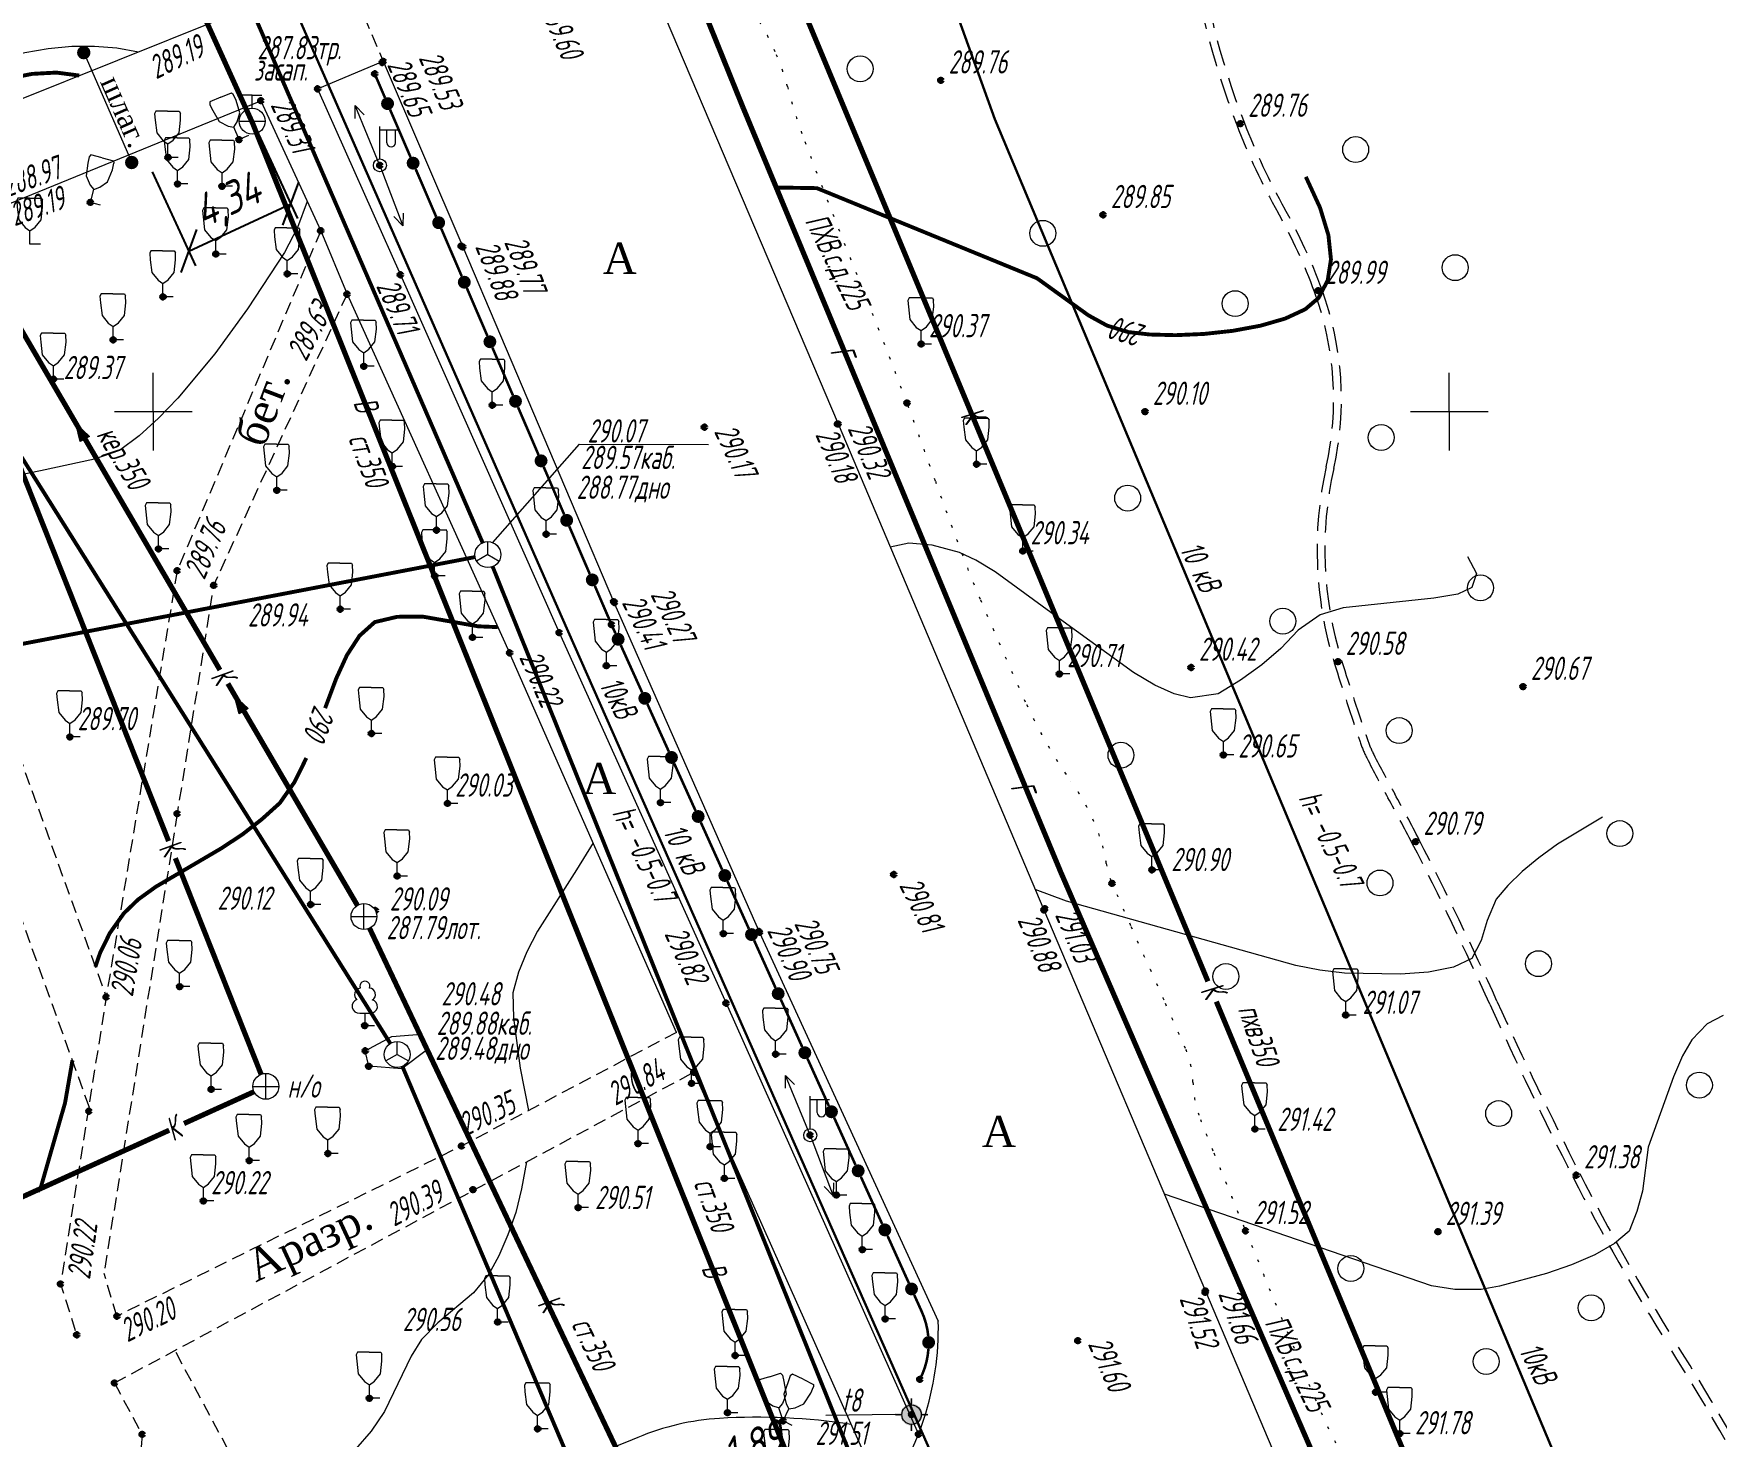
# Model space of a CAD drawing. Header units: metres. Extents: x 0 to 3282, y 0 to 1671.
# Drawn here: x 1933.9 to 1998.9, y 1355.9 to 1410 of the extents above; entities that cross this region are included whole.
import ezdxf

# ---------------------------------------------------------------- set-up
doc = ezdxf.new("R2010")
doc.units = ezdxf.units.M
doc.set_wipeout_variables(frame=1)
for name, pattern in [('71100000a', [1, 0, -1]), ('COMMUN', [6, 5, -1]), ('DASHED', [0.75, 0.5, -0.25]), ('DASHEDX2', [1.5, 1, -0.5])]:
    doc.linetypes.add(name, pattern=pattern)
for name, color, linetype, lineweight, transparency in [('31252100', 7, 'Continuous', 18, 0.65), ('51361800', 7, 'Continuous', 18, 0.65), ('51361960', 7, 'Continuous', 18, 0.65), ('51472300', 7, 'Continuous', 18, 0.65), ('71100000', 7, 'Continuous', 18, 0.65), ('71133100', 7, 'Continuous', 18, 0.65), ('71133200', 7, 'Continuous', 18, 0.65), ('82211000', 7, 'Continuous', 18, 0.65), ('Commun', 7, 'Continuous', 18, 0.65), ('CONTOURS-LABEL', 7, 'Continuous', 18, 0.65), ('ELE_SKLAD', 7, 'Continuous', 18, 0.65), ('GEO_POINTS', 7, 'Continuous', 18, 0.65), ('Grid', 7, 'Continuous', 18, 0.65), ('Otm', 7, 'Continuous', 18, 0.65), ('R_Поверхность7_CNT-MAJ', 7, 'Continuous', 18, 0.65), ('R_Поверхность7_CNT-MIN', 7, 'Continuous', 18, 0.65), ('R_Поверхность8_CNT-MAJ', 7, 'Continuous', 18, 0.65), ('R_Поверхность8_CNT-MIN', 7, 'Continuous', 18, 0.65), ('R_Поверхность9_CNT-MAJ', 7, 'Continuous', 18, 0.65), ('R_Поверхность9_CNT-MIN', 7, 'Continuous', 18, 0.65), ('Sit', 7, 'Continuous', 18, 0.65), ('Text', 7, 'Continuous', 18, 0.65), ('Text_com', 7, 'Continuous', 18, 0.65), ('Us_znak', 7, 'Continuous', 18, 0.65), ('Us_znak_fon', 7, 'Continuous', 18, 0.65)]:
    doc.layers.add(name, color=color, linetype=linetype, lineweight=lineweight, transparency=transparency)
doc.styles.add('eskd', font='ESKD1.shx', dxfattribs={"width": 1.2, "oblique": 15})
doc.styles.get("Standard").update_dxf_attribs({"font": 'GOST_0.TTF', "oblique": 15})
doc.styles.add('style1', font='times.ttf', dxfattribs={"height": 1})
doc.linetypes.add('KABELww_500', pattern='A,0.0001,-0.4,[131,ltypeshp.shx,S=0.4,R=90,X=0.4,Y=-0.4],0.2,[131,ltypeshp.shx,S=0.2,R=90,X=0.4,Y=-0.2],3.6,[131,ltypeshp.shx,S=0.2,R=-90,X=-0.4,Y=0.2],0.2,[131,ltypeshp.shx,S=0.4,R=-90,X=-0.4,Y=0.4],-0.8,4,-0.4', length=9.6001)
doc.linetypes.add('ПОДЗ_ЛИНИИ_СВЯЗИ', pattern='A,4.8,-0.2,[133,ltypeshp.shx,S=0.2,R=0,X=-0.2,Y=0],-0.2,4.8,-2', length=12)
doc.dimstyles.new('ISO-25', dxfattribs={"dimtxt": 2.5, "dimasz": 2.5, "dimexe": 1.25, "dimexo": 0.625, "dimtad": 1, "dimtxsty": 'Standard', "dimcen": 2.5, "dimadec": 0, "dimazin": 0, "dimtfac": 1, "dimtmove": 0, "dimatfit": 3, "dimfxl": 1, "dimarcsym": 0})
picture_1 = doc.add_image_def('image1.png', size_in_pixel=(630, 728))

# ---------------------------------------------------------------- blocks, each defined once
blk = doc.blocks.new('71133200')
for p, q in [((-0.924145, 3.560442), (-1.024145, 3.360442)), ((-1.024145, 3.360442), (-0.977382, 2.864397)), ((-0.977382, 2.864397), (-0.861899, 1.88241)), ((-0.024145, 3.560442), (-0.924145, 3.560442)), ((-0.024145, 3.560442), (0.875855, 3.560442)), ((0.861899, 1.88241), (0.975974, 2.864397)), ((0.875855, 3.560442), (0.958164, 3.395824)), ((0.975974, 2.864397), (0.958164, 3.395824)), ((-0.861899, 1.88241), (-0.374616, 1.28565)), ((0, 1.039723), (0.401375, 1.321765)), ((0.401375, 1.321765), (0.861899, 1.88241)), ((-0.374616, 1.28565), (0, 1.039723)), ((0, 0), (0, 1.039723)), ((0.8, 0), (0, 0))]:
    blk.add_line(p, q)
at = {"style": 'eskd', "oblique": 14.99997778}
blk.add_attdef('Z', (1.873004, -0.239356), '', height=2, dxfattribs=at)
blk = doc.blocks.new('71133100')
for p, q in [((-0.39, 0.96), (0.43, 0.96)), ((0, 0.96), (0, 0)), ((0, 0), (0.75, 0))]:
    blk.add_line(p, q)
for centre, radius, start, end in [((-0.26, 2.38), 0.52, 101.09, 227.21), ((0.01, 3.04), 0.39, 339.52, 198.62), ((0.33, 2.4), 0.5, 301.87, 85.62), ((-0.44, 1.5), 0.538, 107.1058, 275.2306), ((0.46, 1.48), 0.52, 267.04, 76.7)]:
    blk.add_arc(centre, radius, start, end)
at = {"style": 'eskd', "oblique": 15}
blk.add_attdef('Z', (1.7, -0.17), '', height=2, dxfattribs=at)
blk = doc.blocks.new('51472300')
for p, q in [((0, 0.5), (0, 3)), ((0, 2.75), (1.5, 2.75)), ((0.54, 1.74), (0.54, 2.75)), ((1.2, 1.74), (1.2, 2.75))]:
    blk.add_line(p, q)
at = {"color": 7}
for radius in [0.5, 0.05]:
    blk.add_circle((0, 0), radius, dxfattribs=at)
blk.add_arc((0.87, 1.75), 0.331, 182.1567, 357.8433)
at = {"oblique": 15}
blk.add_attdef('Z', (1.02, -1.37), '', height=2, dxfattribs=at)
blk = doc.blocks.new('*U52')
at = {"layer": '82211000', "linetype": 'Continuous', "ltscale": 0.5}
blk.add_hatch(color=256, dxfattribs=at).paths.add_polyline_path([(5192379.91, 4968964.339, 1), (5192379.917, 4968963.839, 1)], flags=0)
at = {"layer": '82211000', "linetype": 'Continuous', "ltscale": 0.5, "flags": 128}
blk.add_lwpolyline([(5192379.639, 4968965.299, 0.1, 0.1, -0.08385), (5192379.899, 4968964.338, 0, 0, 0)], format="xyseb", dxfattribs=at)
at = {"layer": '82211000', "ltscale": 0.5, "const_width": 0.1}
blk.add_lwpolyline([(5192379.906, 4968963.839, -0.102887), (5192379.576, 4968962.668, -0.102887)], format="xyb", dxfattribs=at)
blk = doc.blocks.new('*U53')
at = {"layer": '82211000', "linetype": 'Continuous', "ltscale": 0.5}
for points in [[(5192358.938, 4969012.113, 1), (5192359.135, 4969011.653, 1)], [(5192359.925, 4969009.816, 1), (5192360.123, 4969009.357, 1)], [(5192360.913, 4969007.519, 1), (5192361.11, 4969007.06, 1)], [(5192361.9, 4969005.223, 1), (5192362.098, 4969004.763, 1)], [(5192362.888, 4969002.926, 1), (5192363.085, 4969002.467, 1)], [(5192363.875, 4969000.629, 1), (5192364.073, 4969000.17, 1)], [(5192364.863, 4968998.332, 1), (5192365.06, 4968997.873, 1)], [(5192365.85, 4968996.036, 1), (5192366.048, 4968995.576, 1)], [(5192366.838, 4968993.739, 1), (5192367.035, 4968993.28, 1)], [(5192367.831, 4968991.445, 1), (5192368.037, 4968990.989, 1)], [(5192368.86, 4968989.167, 1), (5192369.066, 4968988.711, 1)], [(5192369.889, 4968986.888, 1), (5192370.095, 4968986.432, 1)], [(5192370.918, 4968984.61, 1), (5192371.124, 4968984.154, 1)], [(5192371.947, 4968982.331, 1), (5192372.153, 4968981.876, 1)], [(5192372.976, 4968980.053, 1), (5192373.182, 4968979.597, 1)], [(5192374.005, 4968977.774, 1), (5192374.211, 4968977.319, 1)], [(5192375.034, 4968975.496, 1), (5192375.24, 4968975.04, 1)], [(5192376.063, 4968973.218, 1), (5192376.269, 4968972.762, 1)], [(5192377.092, 4968970.939, 1), (5192377.298, 4968970.484, 1)], [(5192378.121, 4968968.661, 1), (5192378.327, 4968968.205, 1)], [(5192379.15, 4968966.382, 1), (5192379.356, 4968965.927, 1)]]:
    blk.add_hatch(color=256, dxfattribs=at).paths.add_polyline_path(points, flags=0)
at = {"layer": '82211000', "linetype": 'Continuous', "ltscale": 0.5, "flags": 128}
blk.add_lwpolyline([(5192358.543, 4969013.031, 0.1, 0.1, 0), (5192358.938, 4969012.113, 0, 0, 0)], format="xyseb", dxfattribs=at)
at = {"layer": '82211000', "linetype": 'Continuous', "ltscale": 0.5, "const_width": 0.1}
for points in [[(5192359.135, 4969011.653), (5192359.925, 4969009.816)], [(5192360.123, 4969009.357), (5192360.913, 4969007.519)], [(5192361.11, 4969007.06), (5192361.9, 4969005.223)], [(5192362.098, 4969004.763), (5192362.888, 4969002.926)], [(5192363.085, 4969002.467), (5192363.875, 4969000.629)], [(5192364.073, 4969000.17), (5192364.863, 4968998.332)], [(5192365.06, 4968997.873), (5192365.85, 4968996.036)], [(5192366.048, 4968995.576), (5192366.838, 4968993.739)], [(5192368.037, 4968990.989), (5192368.86, 4968989.167)], [(5192369.066, 4968988.711), (5192369.889, 4968986.888)], [(5192370.095, 4968986.432), (5192370.918, 4968984.61)], [(5192371.124, 4968984.154), (5192371.947, 4968982.331)], [(5192372.153, 4968981.876), (5192372.976, 4968980.053)], [(5192373.182, 4968979.597), (5192374.005, 4968977.774)], [(5192374.211, 4968977.319), (5192375.034, 4968975.496)], [(5192375.24, 4968975.04), (5192376.063, 4968973.218)], [(5192376.269, 4968972.762), (5192377.092, 4968970.939)], [(5192377.298, 4968970.484), (5192378.121, 4968968.661)], [(5192378.327, 4968968.205), (5192379.15, 4968966.382)]]:
    blk.add_lwpolyline(points, dxfattribs=at)
at = {"layer": '82211000', "linetype": 'Continuous', "ltscale": 0.5}
blk.add_lwpolyline([(5192367.035, 4968993.28, 0.1, 0.1, 0), (5192367.679, 4968991.781, 0.1, 0.1, 0), (5192367.831, 4968991.445, 0, 0, 0)], format="xyseb", dxfattribs=at)
at = {"layer": '82211000', "ltscale": 0.5, "const_width": 0.1}
blk.add_lwpolyline([(5192379.356, 4968965.927), (5192379.639, 4968965.299)], dxfattribs=at)
blk = doc.blocks.new('31252100a')
blk.add_circle((0, 0), 1)
blk = doc.blocks.new('51361800a')
at = {"style": 'eskd', "oblique": 15}
for tag, p in [('Z', (1.72, 1.4)), ('Z1', (1.72, -1)), ('Z2', (1.72, -3.4))]:
    blk.add_attdef(tag, p, '', height=2, dxfattribs=at)
at = {"color": 7}
blk.add_wipeout([(-0.1, 1), (-0.29, 0.96), (-0.47, 0.89), (-0.64, 0.78), (-0.78, 0.64), (-0.89, 0.47), (-0.96, 0.29), (-1, 0.1), (-1, -0.1), (-0.96, -0.29), (-0.89, -0.47), (-0.78, -0.64), (-0.64, -0.78), (-0.47, -0.89), (-0.29, -0.96), (-0.1, -1), (0.1, -1), (0.29, -0.96), (0.47, -0.89), (0.64, -0.78), (0.78, -0.64), (0.89, -0.47), (0.96, -0.29), (1, -0.1), (1, 0.1), (0.96, 0.29), (0.89, 0.47), (0.78, 0.64), (0.64, 0.78), (0.47, 0.89), (0.29, 0.96), (0.1, 1)], dxfattribs=at)
for p, q in [((-1, 0), (1, 0)), ((0, -1), (0, 1))]:
    blk.add_line(p, q)
blk.add_circle((0, 0), 1)
blk = doc.blocks.new('51361960a')
at = {"style": 'eskd', "oblique": 15}
for tag, p in [('Z', (1.72, 1.4)), ('Z1', (1.72, -1)), ('Z2', (1.72, -3.4))]:
    blk.add_attdef(tag, p, '', height=2, dxfattribs=at)
at = {"color": 7}
blk.add_wipeout([(-0.1, 1), (-0.29, 0.96), (-0.47, 0.89), (-0.64, 0.78), (-0.78, 0.64), (-0.89, 0.47), (-0.96, 0.29), (-1, 0.1), (-1, -0.1), (-0.96, -0.29), (-0.89, -0.47), (-0.78, -0.64), (-0.64, -0.78), (-0.47, -0.89), (-0.29, -0.96), (-0.1, -1), (0.1, -1), (0.29, -0.96), (0.47, -0.89), (0.64, -0.78), (0.78, -0.64), (0.89, -0.47), (0.96, -0.29), (1, -0.1), (1, 0.1), (0.96, 0.29), (0.89, 0.47), (0.78, 0.64), (0.64, 0.78), (0.47, 0.89), (0.29, 0.96), (0.1, 1)], dxfattribs=at)
blk.add_wipeout([(-0.1, 1), (-0.29, 0.96), (-0.47, 0.89), (-0.64, 0.78), (-0.78, 0.64), (-0.89, 0.47), (-0.96, 0.29), (-1, 0.1), (-1, -0.1), (-0.96, -0.29), (-0.89, -0.47), (-0.78, -0.64), (-0.64, -0.78), (-0.47, -0.89), (-0.29, -0.96), (-0.1, -1), (0.1, -1), (0.29, -0.96), (0.47, -0.89), (0.64, -0.78), (0.78, -0.64), (0.89, -0.47), (0.96, -0.29), (1, -0.1), (1, 0.1), (0.96, 0.29), (0.89, 0.47), (0.78, 0.64), (0.64, 0.78), (0.47, 0.89), (0.29, 0.96), (0.1, 1)], dxfattribs=at)
for q in [(-0.87, -0.5), (0, 1), (0.87, -0.5)]:
    blk.add_line((0, 0), q)
blk.add_circle((0, 0), 1)
blk = doc.blocks.new('GRID')
at = {"layer": 'Grid', "color": 104}
blk.add_line((-1.5, 0), (1.5, 0), dxfattribs=at)
for points in [[(0, 0), (0, 1.5)], [(0, 0), (0, -1.5)]]:
    blk.add_lwpolyline(points, dxfattribs=at)
blk = doc.blocks.new('KOVER')
at = {"layer": 'Us_znak', "lineweight": -2}
blk.add_hatch(color=0, dxfattribs=at).paths.add_polyline_path([(-0.21, 0, 1), (0.21, 0, 1)])
at = {"layer": 'Us_znak_fon', "true_color": 0xffffff}
blk.add_hatch(color=7, dxfattribs=at).paths.add_polyline_path([(-0.26, 0, 1), (0.26, 0, 1)])
at = {"layer": 'Us_znak', "color": 0, "lineweight": -2}
blk.add_circle((0, 0), 0.21, dxfattribs=at)
blk = doc.blocks.new('NAPR')
at = {"layer": 'Us_znak', "color": 0, "linetype": 'Continuous', "lineweight": -2}
for p in [(-0.191, 2.038), (0.189, 2.037)]:
    blk.add_line(p, (0, 2.5), dxfattribs=at)
blk.add_lwpolyline([(0, 0), (0, 2.5)], dxfattribs=at)
blk = doc.blocks.new('KOLVOD')
at = {"linetype": 'Continuous'}
blk.add_line((-0.5, 0), (0.5, 0), dxfattribs=at)
blk.add_circle((0, 0), 0.5, dxfattribs=at)
blk = doc.blocks.new('A$C5D464912')
at = {"layer": 'Commun'}
for points in [[(0, 1.008), (-0.371, 1.008)], [(0, 0.5), (0, 1.008)], [(0, 1.008), (0.371, 1.008)]]:
    blk.add_lwpolyline(points, dxfattribs=at)
at = {"layer": 'Sit', "linetype": 'Continuous', "lineweight": 0}
blk.add_blockref('KOLVOD', (0, 0), dxfattribs=at)
blk = doc.blocks.new('A$C52264BE2')
at = {"layer": 'Sit'}
h = blk.add_hatch(color=32, dxfattribs=at)
h.dxf.hatch_style = 1
h.paths.add_polyline_path([(0, 0.374), (0.714, 0.443), (0.15, 0)])
at = {"layer": 'Sit', "color": 32, "elevation": 285.308}
blk.add_lwpolyline([(0, 0.374), (0.714, 0.443), (0.15, 0), (0, 0.374)], dxfattribs=at)
blk = doc.blocks.new('POINT')
at = {"layer": 'Us_znak', "linetype": 'Continuous', "lineweight": -2}
h = blk.add_hatch(color=0, dxfattribs=at)
edge = h.paths.add_edge_path()
edge.add_arc((0, 0), 0.05, 0, 360)
at = {"layer": 'Us_znak_fon', "linetype": 'Continuous', "true_color": 0xffffff}
blk.add_hatch(color=7, dxfattribs=at).paths.add_polyline_path([(-0.422, 0.05, -0.346708), (-0.05, 0.422), (-0.05, 0.625), (0.05, 0.625), (0.05, 0.422, -0.346708), (0.422, 0.05), (0.625, 0.05), (0.625, -0.05), (0.422, -0.05, -0.346708), (0.05, -0.422), (0.05, -0.625), (-0.05, -0.625), (-0.05, -0.422, -0.346708), (-0.422, -0.05), (-0.625, -0.05), (-0.625, 0.05)])
at = {"layer": 'Us_znak', "color": 0, "linetype": 'Continuous', "lineweight": -2}
for p, q in [((-0.625, 0), (-0.375, 0)), ((0, 0.375), (0, 0.625)), ((0.375, 0), (0.625, 0)), ((0, -0.625), (0, -0.375))]:
    blk.add_line(p, q, dxfattribs=at)
for radius in [0.375, 0.05]:
    blk.add_circle((0, 0), radius, dxfattribs=at)
blk = doc.blocks.new('_Oblique')
at = {"color": 0, "linetype": 'ByBlock', "lineweight": -2}
blk.add_line((-0.5, -0.5), (0.5, 0.5), dxfattribs=at)
blk = doc.blocks.new('*D120')
at = {"color": 0, "lineweight": -2, "transparency": 16777216}
for p, q in [((1942.452, 1406.491), (1944.126, 1402.873)), ((1938.512, 1404.669), (1940.186, 1401.05)), ((1939.924, 1401.617), (1943.863, 1403.44))]:
    blk.add_line(p, q, dxfattribs=at)
at = {"layer": 'Defpoints', "color": 0, "transparency": 16777216}
for p in [(1942.32, 1406.775), (1938.381, 1404.952), (1943.863, 1403.44)]:
    blk.add_point(p, dxfattribs=at)
at = {"color": 0, "lineweight": -2, "transparency": 16777216, "xscale": 1.25, "yscale": 1.25, "zscale": 1.25}
for p, rotation in [((1943.863, 1403.44), 24.82700950547455), ((1939.924, 1401.617), 204.8270095054745)]:
    blk.add_blockref('_Oblique', p, dxfattribs=dict(at, rotation=rotation))
at = {"color": 0, "transparency": 16777216, "insert": (1941.461, 1403.465), "char_height": 1.25, "attachment_point": 5, "rotation": 24.82701}
blk.add_mtext('4,34', dxfattribs=at)
blk = doc.blocks.new('*D203')
at = {"color": 0, "lineweight": -2, "transparency": 16777216}
for p, q in [((1959.464, 1353.408), (1963.602, 1355.019)), ((1959.35, 1353.699), (1959.237, 1353.99)), ((1957.59, 1353.014), (1957.476, 1353.305)), ((1957.703, 1352.722), (1959.464, 1353.408))]:
    blk.add_line(p, q, dxfattribs=at)
at = {"layer": 'Defpoints', "color": 0, "transparency": 16777216}
for p in [(1959.464, 1353.408), (1959.464, 1353.408), (1957.703, 1352.722)]:
    blk.add_point(p, dxfattribs=at)
at = {"color": 0, "lineweight": -2, "transparency": 16777216, "xscale": 1.25, "yscale": 1.25, "zscale": 1.25}
for p, rotation in [((1959.464, 1353.408), 21.27349236274385), ((1957.703, 1352.722), 201.2734923627438)]:
    blk.add_blockref('_Oblique', p, dxfattribs=dict(at, rotation=rotation))
at = {"color": 0, "transparency": 16777216, "insert": (1961.741, 1355.401), "char_height": 1.25, "attachment_point": 5, "rotation": 21.27349}
blk.add_mtext('1,89', dxfattribs=at)

msp = doc.modelspace()

# ---------------------------------------------------------------- linework, layer by layer
at = {"color": 192, "linetype": 'ПОДЗ_ЛИНИИ_СВЯЗИ', "lineweight": 60, "ltscale": 0.4, "const_width": 0.15, "flags": 128}
for points, elevation in [([(1951.266, 1390.364), (1918.519, 1466.007)], 290.074), ([(1947.97, 1370.622), (1928.379, 1401.779)], 290.481), ([(1950.977, 1389.812), (1920.644, 1383.997)], 290.074), ([(1951.652, 1389.441), (1971.607, 1339.901)], 290.074), ([(1947.973, 1370.625), (1988.71, 1274.585), (2003.908, 1258.354), (2021.279, 1216.797)], 290.481)]:
    msp.add_lwpolyline(points, dxfattribs=dict(at, elevation=elevation))
at = {"layer": '71100000', "linetype": '71100000a', "ltscale": 0.5}
msp.add_lwpolyline([(1961.801, 1410.692, -0.040446), (1962.551, 1409.307, -0.039251), (1963.023, 1407.962, 0.025097), (1963.7, 1405.839, 0.00676), (1965.703, 1400.713, -0.006992), (1967.637, 1395.756, -0.004475), (1968.733, 1392.744, 0.004825), (1969.752, 1389.952, 0.011418), (1970.47, 1388.165, 0.004977), (1972.252, 1384.122, 0.049624), (1973.96, 1381.168, -0.070917), (1975.069, 1379.047, -0.050439), (1975.327, 1377.99, 0.0688), (1975.544, 1377.221, 0.000646), (1975.733, 1376.793, 0.000224), (1976.279, 1375.558, 0.002206), (1977.59, 1372.631, -0.003622), (1978.384, 1370.847, -0.096766), (1978.67, 1369.556, 0.087041), (1978.96, 1368.118, 0.002991), (1979.476, 1366.822, 0.001287), (1980.7, 1363.819, 0.001024), (1982.914, 1358.46, 0.003323), (1983.611, 1356.814, 0.03711), (1984.652, 1354.82, -0.039081)], format="xyb", dxfattribs=at)
at = {"layer": 'Commun', "color": 1, "linetype": 'KABELww_500', "lineweight": 30, "elevation": 289.986, "flags": 128}
for points in [[(1971.025, 1406.711), (1959.032, 1440.012), (1946.823, 1467.845), (1931.31, 1504.346), (1924.271, 1522.106)], [(1971.025, 1406.711), (2003.648, 1328.863), (2023.377, 1285.36), (2047.404, 1235.448)]]:
    msp.add_lwpolyline(points, dxfattribs=at)
at = {"layer": 'Commun', "color": 1, "linetype": 'KABELww_500', "lineweight": 30, "flags": 128}
msp.add_lwpolyline([(1902.3, 1508.453), (1907.247, 1496.628), (1915.094, 1478.449), (1925.833, 1453.741), (1943.82, 1411.454), (1947.767, 1402.432), (1954.32, 1387.493), (1973.029, 1345.148), (1987.375, 1312.339), (2001.279, 1279.81), (2013.185, 1252.155), (2013.185, 1252.155)], dxfattribs=at)
at = {"layer": 'Commun', "color": 4, "linetype": 'COMMUN', "ltscale": 0.7, "const_width": 0.2, "elevation": 287.906, "flags": 128}
msp.add_lwpolyline([(1930.052, 1484.505), (1961.298, 1407.187)], dxfattribs=at)
at = {"layer": 'Commun', "color": 106, "linetype": 'COMMUN', "ltscale": 0.7, "const_width": 0.2, "elevation": 288.015, "flags": 128}
msp.add_lwpolyline([(1918.77, 1458.569), (1942.4, 1406.526), (1971.096, 1335.054), (1995.999, 1280.023)], dxfattribs=at)
at = {"layer": 'Commun', "color": 32, "linetype": 'COMMUN', "ltscale": 0.7, "const_width": 0.2, "elevation": 289.283, "flags": 128}
for points in [[(1961.182, 1416.82), (1979.248, 1373.442)], [(1979.572, 1372.663), (1988.649, 1350.868)]]:
    msp.add_lwpolyline(points, dxfattribs=at)
at = {"layer": 'Commun', "color": 4, "linetype": 'COMMUN', "ltscale": 0.7, "const_width": 0.2, "flags": 128}
msp.add_lwpolyline([(2041.275, 1346.473), (2033.759, 1344.818), (2024.631, 1324.564), (2007.049, 1303.838), (2006.14, 1302.082), (1993.054, 1332.724), (1973.571, 1377.655), (1961.298, 1407.187)], dxfattribs=at)
at = {"layer": 'Commun', "color": 32, "linetype": 'COMMUN', "ltscale": 0.7, "const_width": 0.2, "flags": 128}
for points in [[(1941.131, 1385.454), (1932.762, 1399.788)], [(1939.149, 1378.854), (1932.733, 1395.019)], [(1946.432, 1376.376), (1941.436, 1384.932)], [(1942.719, 1369.858), (1939.41, 1378.196)], [(1946.902, 1375.493), (1957.489, 1353.175)], [(1942.448, 1369.186), (1939.744, 1367.959)], [(1939.174, 1367.7), (1930.609, 1363.813)]]:
    msp.add_lwpolyline(points, dxfattribs=at)
at = {"layer": 'GEO_POINTS', "lineweight": 60}
for centre in [(1935.877, 1409.272, 289.062), (1947.395, 1408.892, 289.649), (1947.429, 1408.939, 289.534), (1947.102, 1408.454, 289.537), (1968.942, 1408.206, 289.763), (1944.899, 1407.875, 289.431), (1942.709, 1407.416, 289.314), (1980.501, 1406.535, 289.759), (1941.869, 1405.916, 289.387), (1937.727, 1405.034, 289.209), (1939.123, 1405.231, 289.311), (1947.301, 1404.924, 289.793), (1939.495, 1404.206, 289.277), (1941.211, 1404.116, 289.364), (1936.131, 1403.495, 289.289), (1975.202, 1403.013, 289.853), (1945.019, 1402.402, 289.554), (1950.438, 1401.81, 289.877), (1950.498, 1401.776, 289.765), (1940.971, 1401.501, 289.405), (1943.729, 1400.739, 289.669), (1948.092, 1400.699, 289.711), (1938.931, 1399.85, 289.369), (1946.033, 1399.955, 289.633), (1983.503, 1400.091, 289.988), (1937.011, 1398.191, 289.449), (1968.184, 1398.03, 290.368), (1946.68, 1397.173, 289.124), (1934.703, 1396.675, 289.37), (1967.637, 1395.756, 290.287), (1951.639, 1395.672, 290.016), (1976.822, 1395.423, 290.1), (1959.819, 1394.822, 290.171), (1964.957, 1394.943, 290.179), (1964.979, 1394.946, 290.318), (1947.778, 1393.31, 288.855), (1970.323, 1393.396, 290.562), (1943.325, 1392.39, 289.632), (1949.485, 1390.851, 289.07), (1953.716, 1390.697, 290.176), (1938.759, 1390.127, 289.605), (1951.462, 1389.912, 290.074), (1972.107, 1390.042, 290.336), (1939.478, 1389.286, 289.76), (1940.885, 1388.719, 289.736), (1949.414, 1389.085, 288.992), (1956.318, 1388.092, 290.406), (1956.352, 1388.061, 290.273), (1945.771, 1387.801, 289.942), (1950.874, 1386.711, 289.08), (1954.219, 1386.896, 290.24), (1956.238, 1387.204, 290.346), (1952.306, 1386.118, 290.22), (1956.039, 1385.62, 290.337), (1978.598, 1385.55, 290.424), (1984.264, 1385.777, 290.582), (1973.518, 1385.304, 290.71), (1991.406, 1384.812, 290.671), (1935.341, 1382.871, 289.7), (1946.972, 1383.004, 289.83), (1979.844, 1382.176, 290.653), (1949.908, 1380.307, 290.032), (1958.126, 1380.337, 290.612), (1939.48, 1379.913, 289.982), (1987.266, 1378.834, 290.795), (1967.127, 1377.567, 290.812), (1977.088, 1377.746, 290.899), (1947.967, 1377.504, 290.11), (1975.544, 1377.221, 290.942), (1944.628, 1376.407, 290.123), (1947.124, 1376.178, 290.089), (1972.921, 1376.198, 290.883), (1972.957, 1376.247, 291.029), (1960.548, 1375.284, 290.712), (1961.916, 1375.366, 290.895), (1961.941, 1375.334, 290.752), (1939.573, 1373.239, 289.934), (1936.742, 1372.839, 290.063), (1960.657, 1372.601, 290.824), (1946.717, 1371.735, 290.243), (1984.563, 1372.144, 291.066), (1946.736, 1370.761, 290.281), (1947.97, 1370.622, 290.481), (1962.57, 1370.633, 290.886), (1946.87, 1370.165, 290.262), (1959.414, 1369.941, 290.838), (1940.793, 1369.277, 290.156), (1959.326, 1369.506, 290.72), (1936.074, 1368.435, 290.098), (1957.263, 1367.182, 289.068), (1963.904, 1367.508, 291.034), (1981.06, 1367.743, 291.424), (1942.26, 1366.527, 290.18), (1945.295, 1366.804, 290.416), (1950.451, 1367.09, 290.351), (1960.045, 1367.064, 290.824), (1993.46, 1365.966, 291.381), (1950.893, 1365.409, 290.388), (1960.591, 1365.841, 290.833), (1940.49, 1364.97, 290.22), (1954.949, 1364.713, 290.508), (1964.915, 1365.198, 291.179), (1980.7, 1363.819, 291.524), (1988.124, 1363.785, 291.394), (1965.913, 1363.094, 291.257), (1934.98, 1361.768, 290.216), (1979.14, 1361.445, 291.522), (1979.151, 1361.496, 291.655), (1937.156, 1360.528, 290.204), (1951.845, 1360.3, 290.563), (1966.796, 1360.42, 291.388), (1935.603, 1359.807, 290.212), (1974.23, 1359.581, 291.598), (1961.006, 1359.008, 290.914), (1968.135, 1358.09, 291.547), (1937.06, 1357.952, 290.271), (1985.719, 1357.596, 291.724), (1946.894, 1357.359, 290.353), (1960.712, 1356.803, 290.939), (1953.388, 1356.178, 290.69), (1962.854, 1356.489, 291.275), (1967.814, 1356.727, 291.509), (1938.129, 1355.964, 290.238), (1968.08, 1355.975, 291.426), (1986.646, 1355.997, 291.777)]:
    msp.add_circle(centre, 0.06, dxfattribs=at)
at = {"layer": 'R_Поверхность7_CNT-MAJ', "color": 32, "const_width": 0.15, "elevation": 290, "flags": 128}
msp.add_lwpolyline([(1983.026, 1404.481), (1983.574, 1403.29), (1983.897, 1402.228), (1983.995, 1401.294), (1983.869, 1400.488), (1983.518, 1399.81), (1983.003, 1399.371), (1982.233, 1399.014), (1981.279, 1398.738), (1980.209, 1398.54), (1979.093, 1398.419), (1978.001, 1398.372), (1977.002, 1398.398), (1976.167, 1398.493), (1975.357, 1398.741), (1974.641, 1399.135), (1972.654, 1400.568), (1964.161, 1404.044), (1962.652, 1404.068)], dxfattribs=at)
at = {"layer": 'R_Поверхность7_CNT-MIN', "color": 32, "flags": 128}
for points, elevation in [([(1989.269, 1389.828), (1989.604, 1389.18), (1989.425, 1388.642), (1988.889, 1388.386), (1987.968, 1388.23), (1984.467, 1387.849), (1983.58, 1387.582), (1982.73, 1386.989), (1982.055, 1386.29), (1981.332, 1385.659), (1980.511, 1385.062), (1979.638, 1384.539), (1978.579, 1384.375), (1977.944, 1384.533), (1977.204, 1384.875), (1976.382, 1385.364), (1973.659, 1387.328), (1971.041, 1389.243), (1970.3, 1389.693), (1969.664, 1389.986), (1968.605, 1390.276), (1967.714, 1390.345), (1966.993, 1390.193)], 290.5), ([(1994.469, 1379.776), (1992.738, 1378.734), (1992.009, 1378.208), (1991.37, 1377.679), (1990.822, 1377.146), (1990.365, 1376.61), (1990.016, 1375.796), (1989.792, 1375.014), (1989.434, 1374.329), (1988.718, 1373.992), (1987.762, 1373.8), (1986.673, 1373.721), (1984.514, 1373.758), (1983.571, 1373.878), (1982.634, 1374.061), (1973.795, 1376.539), (1972.585, 1376.99)], 291), ([(1999.127, 1372.12), (1998.505, 1371.802), (1997.918, 1371.187), (1997.556, 1370.566), (1997.215, 1369.763), (1996.228, 1367.042), (1996.012, 1365.355), (1995.792, 1364.563), (1995.496, 1363.804), (1994.939, 1363.327), (1994.172, 1362.891), (1993.269, 1362.502), (1992.305, 1362.167), (1990.492, 1361.685), (1989.79, 1361.55), (1988.768, 1361.556), (1987.877, 1361.697), (1977.568, 1365.23)], 291.5)]:
    msp.add_lwpolyline(points, dxfattribs=dict(at, elevation=elevation))
at = {"layer": 'R_Поверхность8_CNT-MAJ', "color": 32, "const_width": 0.15, "elevation": 290, "flags": 128}
for points in [[(1951.842, 1387.109), (1951.092, 1387.14), (1948.979, 1387.51), (1947.971, 1387.508), (1947.104, 1387.303), (1946.514, 1386.774), (1946.029, 1386.027), (1945.615, 1385.123), (1945.187, 1383.982)], [(1944.465, 1382.059), (1944, 1381.12), (1943.439, 1380.321), (1942.748, 1379.698), (1941.987, 1379.104), (1941.158, 1378.56), (1938.66, 1377.095), (1937.971, 1376.598), (1937.424, 1376.069), (1936.886, 1375.312), (1936.511, 1374.554), (1936.323, 1374.003)], [(1935.44, 1370.397), (1935.155, 1368.758), (1934.212, 1365.473), (1934.099, 1365.339)]]:
    msp.add_lwpolyline(points, dxfattribs=at)
at = {"layer": 'R_Поверхность8_CNT-MIN', "color": 32, "flags": 128}
for points, elevation in [([(1944.501, 1403.528), (1944.127, 1402.52), (1943.624, 1401.562), (1942.198, 1399.386), (1940.932, 1397.65), (1939.509, 1395.943), (1938.763, 1395.17), (1938.008, 1394.487), (1937.254, 1393.922), (1936.296, 1393.589), (1934.204, 1393.133), (1931.151, 1392.505), (1930.309, 1392.158), (1930.207, 1392.076)], 289.5), ([(1957.087, 1380.528), (1957.087, 1380.528)], 290.5), ([(1955.526, 1378.792), (1954.891, 1377.745), (1953.388, 1375.376), (1952.973, 1374.585), (1952.644, 1373.792), (1952.427, 1372.997), (1952.458, 1372.036), (1952.718, 1370.099), (1953.035, 1368.456)], 290.5), ([(1952.962, 1366.48), (1952.771, 1365.439), (1952.546, 1364.531), (1952.243, 1363.664), (1951.892, 1362.86), (1951.502, 1362.144), (1950.918, 1361.426), (1949.534, 1360.275), (1948.911, 1359.624), (1948.506, 1358.984), (1947.484, 1356.85), (1946.966, 1356.088), (1945.756, 1354.703), (1943.305, 1352.261), (1941.634, 1350.788), (1940.886, 1350.201), (1940.241, 1349.758), (1939.731, 1349.494), (1938.921, 1349.6), (1938.379, 1349.773), (1938.085, 1349.417), (1937.979, 1348.766)], 290.5)]:
    msp.add_lwpolyline(points, dxfattribs=dict(at, elevation=elevation))
at = {"layer": 'R_Поверхность8_CNT-MIN', "color": 32}
msp.add_lwpolyline([(1965.483, 1356.349, 0.053364), (1960.41, 1356.583, 0.083911), (1957.251, 1355.851, 0.001205), (1953.724, 1354.369, 0.004238), (1952.726, 1353.937, 0.001916), (1949.667, 1352.567, 0.012103), (1949.189, 1352.337, 0.043855), (1948.459, 1351.879, -0.009757), (1945.333, 1349.604, -0.013155), (1943.108, 1348.136, -0.008741), (1939.666, 1346.076)], format="xyb", dxfattribs=at)
at = {"layer": 'R_Поверхность9_CNT-MAJ', "color": 32, "const_width": 0.15, "elevation": 288, "flags": 128}
msp.add_lwpolyline([(1930.985, 1407.39), (1931.458, 1407.668), (1932.276, 1408.036), (1933.096, 1408.296), (1933.884, 1408.452), (1934.821, 1408.503), (1935.705, 1408.388)], dxfattribs=at)
at = {"layer": 'R_Поверхность9_CNT-MIN', "color": 32, "elevation": 288.5, "flags": 128}
msp.add_lwpolyline([(1929.715, 1407.849), (1929.852, 1407.925), (1930.788, 1408.374), (1931.736, 1408.747), (1932.68, 1409.045), (1933.606, 1409.271), (1934.5, 1409.427), (1935.41, 1409.517), (1936.296, 1409.526), (1937.156, 1409.456), (1937.99, 1409.306)], dxfattribs=at)
at = {"layer": 'Sit', "flags": 128}
for points, elevation in [([(1924.458, 1449.548), (1918.663, 1447.057, 0.081069), (1914.637, 1444.49, 0.260187), (1913.633, 1441.581), (1918.31, 1430.368), (1926.651, 1411.165, 0.158694), (1929.463, 1407.988, 0.188423), (1933.211, 1407.387), (1941.162, 1410.58)], 288.196), ([(1966.499, 1353.178), (1966.499, 1353.178, 0.172061), (1968.845, 1360.333, -0.887376)], 290.831)]:
    msp.add_lwpolyline(points, format="xyb", dxfattribs=dict(at, elevation=elevation))
for points, elevation in [([(1945.571, 1440.507), (1949.245, 1431.903), (1954.35, 1419.97), (1964.979, 1394.946), (1972.921, 1376.198), (1979.151, 1361.496), (1983.989, 1350.075), (1988.954, 1338.547), (1996.461, 1320.824), (2000.8, 1310.529)], 287.59), ([(1935.877, 1409.272), (1937.727, 1405.034)], 289.062), ([(1944.899, 1407.875), (1947.429, 1408.939)], 289.431), ([(1947.429, 1408.939), (1950.498, 1401.776), (1956.318, 1388.092), (1961.941, 1375.334), (1968.845, 1360.333)], 289.534), ([(1944.899, 1407.875), (1948.092, 1400.699), (1954.219, 1386.896), (1960.657, 1372.601), (1968.08, 1355.975)], 289.431), ([(1925.526, 1400.416), (1932.738, 1403.341), (1942.709, 1407.416)], 288.84), ([(1942.709, 1407.416), (1945.019, 1402.402), (1946.033, 1399.955)], 289.314), ([(1946.033, 1399.955), (1952.306, 1386.118)], 289.314), ([(1951.659, 1390.368), (1955.006, 1394.167), (1959.977, 1394.155)], 290.074), ([(1958.743, 1371.475), (1952.306, 1386.118)], 290.768), ([(1946.736, 1370.761), (1947.757, 1371.321), (1948.898, 1371.41), (1949.092, 1370.77), (1948.154, 1370.067), (1946.87, 1370.165), (1946.736, 1370.761)], 290.281), ([(1959.414, 1369.941), (1966.748, 1353.514)], 290.271), ([(1967.189, 1356.727), (1964.507, 1356.694)], 291.509)]:
    msp.add_lwpolyline(points, dxfattribs=dict(at, elevation=elevation))
at = {"layer": 'Sit', "linetype": 'DASHEDX2'}
for points in [[(1971.308, 1428.091, 0.007412), (1973.64, 1423.851, 0.008722), (1975.738, 1420.312, 0.001961), (1976.58, 1418.958, -0.004281), (1976.961, 1418.339, -0.104265), (1978.433, 1414.116, 0.059888), (1980.361, 1406.482, 0.036223), (1981.954, 1403.092, -0.039859), (1983.362, 1400.04, -0.143981), (1983.811, 1393.297, 0.131018), (1984.121, 1385.732, 0.007018), (1985.118, 1382.678, 0.034867), (1985.378, 1382.063, 0.009275), (1986.192, 1380.528, -0.008028), (1987.132, 1378.766, -0.012289), (1990.126, 1372.559, 0.011484), (1993.326, 1365.898, 0.022527), (1997.016, 1359.39, -0.019232), (2001.375, 1351.821, -0.010593), (2001.816, 1350.937, -0.001501), (2004.795, 1344.586, -0.041545), (2007.244, 1337.931, -0.029346), (2009.347, 1328.106, -0.029346)], [(1971.573, 1428.232, 0.007412), (1973.9, 1423.999, 0.008722), (1975.993, 1420.469, 0.001961), (1976.834, 1419.118, -0.004281), (1977.218, 1418.494, -0.104265), (1978.731, 1414.154, 0.059888), (1980.641, 1406.589, 0.036223), (1982.216, 1403.239, -0.039859), (1983.644, 1400.143, -0.143981), (1984.104, 1393.231, 0.131018), (1984.408, 1385.821, 0.007018), (1985.402, 1382.775, 0.034867), (1985.645, 1382.199, 0.009275), (1986.455, 1380.673, -0.008028), (1987.399, 1378.903, -0.012289), (1990.4, 1372.683, 0.011484), (1993.593, 1366.034, 0.022527), (1997.271, 1359.55, -0.019232), (2001.641, 1351.96, -0.010593), (2002.087, 1351.065, -0.001501), (2005.067, 1344.713, -0.041545), (2007.533, 1338.011, -0.029346), (2009.643, 1328.151, -0.029346)]]:
    msp.add_lwpolyline(points, format="xyb", dxfattribs=at)
at = {"layer": 'Sit', "linetype": 'DASHED', "flags": 128}
for points, elevation in [([(1945.52, 1413.422), (1947.429, 1408.939)], 288.649), ([(1945.019, 1402.402), (1939.478, 1389.286), (1936.742, 1372.839), (1934.98, 1361.768), (1935.603, 1359.807)], 289.314), ([(1936.093, 1368.583), (1929.983, 1385.548), (1925.526, 1400.416)], 289.314), ([(1946.033, 1399.955), (1940.885, 1388.719), (1939.48, 1379.913)], 289.314), ([(1929.098, 1395.803), (1932.097, 1385.73), (1936.742, 1372.839)], 289.234), ([(1939.48, 1379.913), (1936.657, 1362.178)], 289.314), ([(1958.743, 1371.475), (1950.451, 1367.09), (1937.156, 1360.528)], 290.768), ([(1937.06, 1357.952), (1959.414, 1369.941)], 290.271), ([(1937.156, 1360.528), (1936.657, 1362.178)], 290.204), ([(1941.803, 1354.714), (1939.394, 1359.203)], 290.335), ([(1937.06, 1357.952), (1938.129, 1355.964), (1937.348, 1346.622)], 290.271)]:
    msp.add_lwpolyline(points, dxfattribs=dict(at, elevation=elevation))

# ---------------------------------------------------------------- block references
at = {"layer": '31252100', "color": 7, "xscale": 0.5, "yscale": 0.5, "zscale": 0.5}
for p in [(1965.829, 1408.644), (1984.949, 1405.531), (1972.879, 1402.301), (1988.789, 1400.977), (1980.296, 1399.589), (1985.929, 1394.425), (1976.152, 1392.088), (1989.767, 1388.622), (1982.139, 1387.336), (1986.629, 1383.116), (1975.893, 1382.167), (1995.137, 1379.143), (1985.886, 1377.239), (1991.999, 1374.125), (1979.943, 1373.631), (1998.209, 1369.442), (1990.466, 1368.341), (1984.765, 1362.365), (1994.036, 1360.846), (1989.986, 1358.778)]:
    msp.add_blockref('31252100a', p, dxfattribs=at)
at = {"layer": '51472300', "color": 7, "xscale": 0.5, "yscale": 0.5, "zscale": 0.5}
for p in [(1947.301, 1404.924, 289.793), (1963.904, 1367.508, 291.034)]:
    msp.add_blockref('51472300', p, dxfattribs=at)
at = {"layer": '71133100', "color": 7, "xscale": 0.5, "yscale": 0.5, "zscale": 0.5}
msp.add_blockref('71133100', (1946.717, 1371.735, 290.243), dxfattribs=at)
at = {"layer": '71133200', "color": 7, "zscale": 0.5}
for p, xscale, yscale, rotation in [((1941.869, 1405.916, 289.387), 0.5, 0.5, 23.14364504035037), ((1936.131, 1403.495, 289.289), 0.5, 0.5, 344.6918204732935), ((1962.854, 1356.489, 291.275), -0.5, 0.4999999999999999, 17.50092072176805), ((1962.854, 1356.489, 291.275), 0.5, 0.5, 333.799213007318)]:
    msp.add_blockref('71133200', p, dxfattribs=dict(at, xscale=xscale, yscale=yscale, rotation=rotation))
at = {"layer": '71133200', "color": 7, "xscale": 0.5, "yscale": 0.5, "zscale": 0.5}
for p in [(1939.123, 1405.231, 289.311), (1939.495, 1404.206, 289.277), (1941.211, 1404.116, 289.364), (1933.801, 1401.882, 289.288), (1940.971, 1401.501, 289.405), (1943.729, 1400.739, 289.669), (1938.931, 1399.85, 289.369), (1937.011, 1398.191, 289.449), (1968.184, 1398.03, 290.368), (1934.703, 1396.675, 289.37), (1946.68, 1397.173, 289.124), (1951.639, 1395.672, 290.016), (1970.323, 1393.396, 290.562), (1947.778, 1393.31, 288.855), (1943.325, 1392.39, 289.632), (1949.485, 1390.851, 289.07), (1938.759, 1390.127, 289.605), (1953.716, 1390.697, 290.176), (1972.107, 1390.042, 290.336), (1949.414, 1389.085, 288.992), (1945.771, 1387.801, 289.942), (1950.874, 1386.711, 289.08), (1956.039, 1385.62, 290.337), (1973.518, 1385.304, 290.71), (1946.972, 1383.004, 289.83), (1935.341, 1382.871, 289.7), (1979.844, 1382.176, 290.653), (1949.908, 1380.307, 290.032), (1958.126, 1380.337, 290.612), (1947.967, 1377.504, 290.11), (1977.088, 1377.746, 290.899), (1944.628, 1376.407, 290.123), (1960.548, 1375.284, 290.712), (1939.573, 1373.239, 289.934), (1984.563, 1372.144, 291.066), (1962.57, 1370.633, 290.886), (1959.326, 1369.506, 290.72), (1940.793, 1369.277, 290.156), (1981.06, 1367.743, 291.424), (1945.295, 1366.804, 290.416), (1957.263, 1367.182, 289.068), (1960.045, 1367.064, 290.824), (1942.26, 1366.527, 290.18), (1960.591, 1365.841, 290.833), (1940.49, 1364.97, 290.22), (1964.915, 1365.198, 291.179), (1954.949, 1364.713, 290.508), (1965.913, 1363.094, 291.257), (1951.845, 1360.3, 290.563), (1966.796, 1360.42, 291.388), (1961.006, 1359.008, 290.914), (1946.894, 1357.359, 290.353), (1985.719, 1357.596, 291.724), (1960.712, 1356.803, 290.939), (1953.388, 1356.178, 290.69), (1986.646, 1355.997, 291.777), (1962.617, 1354.374, 291.474)]:
    msp.add_blockref('71133200', p, dxfattribs=at)
at = {"layer": '82211000', "color": 7}
for name in ['*U53', '*U52']:
    msp.add_blockref(name, (-5190411.441, -4967604.578), dxfattribs=at)
at = {"layer": 'Grid', "color": 7, "linetype": 'Continuous'}
for p in [(1938.559, 1395.422), (1938.559, 1395.422), (1988.559, 1395.422)]:
    msp.add_blockref('GRID', p, dxfattribs=at)
at = {"layer": 'Sit', "color": 7, "linetype": 'Continuous'}
for name, p in [('KOVER', (1935.877, 1409.272, 289.062)), ('KOVER', (1937.727, 1405.034, 289.209)), ('POINT', (1967.814, 1356.727, 291.509))]:
    msp.add_blockref(name, p, dxfattribs=at)
at = {"layer": 'Sit', "color": 7}
msp.add_blockref('A$C5D464912', (1942.375, 1406.626), dxfattribs=at)
at = {"layer": 'Sit', "color": 7, "linetype": 'Continuous', "rotation": 22.53825370905681}
for p in [(1947.301, 1404.924, 289.793), (1963.904, 1367.508, 291.034)]:
    msp.add_blockref('NAPR', p, dxfattribs=at)
at = {"layer": 'Sit', "color": 7, "linetype": 'Continuous', "xscale": -1, "rotation": 200.6505008097862}
for p in [(1947.301, 1404.924, 289.793), (1963.904, 1367.508, 291.034)]:
    msp.add_blockref('NAPR', p, dxfattribs=at)
at = {"layer": 'Sit', "color": 7}
for p, rotation in [((1936.114, 1394.319, -285.308), 98.21039235938687), ((1942.238, 1383.825, -285.308), 99.1598592115128)]:
    msp.add_blockref('A$C52264BE2', p, dxfattribs=dict(at, rotation=rotation))

# ---------------------------------------------------------------- texts
at = {"layer": 'CONTOURS-LABEL', "color": 32, "oblique": 13, "width": 0.8}
for rotation, p in [(162.95739, (1976.919, 1398.727, 290)), (249.41122, (1944.771, 1384.137, 290))]:
    msp.add_text('290', height=0.9, rotation=rotation, dxfattribs=at).set_placement(p)
at = {"layer": 'ELE_SKLAD', "oblique": 13, "width": 0.8}
msp.add_text('t8', height=0.9, dxfattribs=at).set_placement((1965.128, 1356.837, 291.509))
at = {"layer": 'Otm', "oblique": 13, "width": 0.8}
for s, rotation, p in [('289.60', 293.91047, (1953.428, 1410.989, 289.599)), ('289.19', 25.82296, (1938.665, 1408.234, 289.194)), ('289.65', 293.19217, (1947.567, 1408.808, 289.649)), ('289.53', 293.19217, (1948.786, 1409.072, 289.534)), ('289.31', 294.73698, (1943.071, 1407.252, 289.314)), ('288.97', 19.57513, (1932.933, 1403.687, 288.972)), ('289.19', 19.57513, (1933.204, 1402.565, 289.186)), ('289.88', 291.23947, (1950.969, 1401.789, 289.877)), ('289.77', 291.23947, (1952.087, 1401.966, 289.765)), ('289.71', 293.93655, (1947.142, 1400.273, 289.711)), ('289.63', 62.03577, (1944.451, 1397.322, 289.633)), ('290.17', 294.84016, (1960.181, 1394.659, 290.171)), ('290.18', 292.95623, (1964.089, 1394.539, 290.179)), ('290.32', 292.95623, (1965.336, 1394.771, 290.318)), ('289.76', 67.09701, (1940.527, 1388.899, 289.76)), ('290.41', 296.06732, (1956.622, 1388.059, 290.406)), ('290.27', 296.06732, (1957.728, 1388.367, 290.273)), ('290.22', 293.73144, (1952.664, 1385.948, 290.22)), ('290.81', 296.47967, (1967.322, 1377.148, 290.812)), ('290.75', 294.51755, (1963.273, 1375.674, 290.752)), ('290.88', 292.96604, (1971.887, 1375.81, 290.883)), ('291.03', 292.96604, (1973.337, 1376.008, 291.029)), ('290.06', 80.24834, (1937.765, 1372.82, 290.063)), ('290.82', 294.10471, (1958.265, 1375.279, 290.824)), ('290.90', 294.51755, (1962.227, 1375.406, 290.895)), ('290.84', 28.24491, (1956.383, 1368.629, 290.838)), ('290.35', 25.69473, (1950.609, 1367.455, 290.351)), ('290.39', 27.38725, (1947.847, 1363.968, 290.388)), ('290.22', 82.05165, (1936.113, 1361.916, 290.216)), ('291.66', 289.20948, (1979.64, 1361.393, 291.655)), ('290.20', 26.26909, (1937.559, 1359.508, 290.204)), ('291.52', 289.20948, (1978.141, 1361.202, 291.522)), ('291.60', 293.78323, (1974.606, 1359.452, 291.598))]:
    msp.add_text(s, height=0.9, rotation=rotation, dxfattribs=at).set_placement(p)
for s, p in [('289.76', (1969.242, 1408.466, 289.763)), ('289.76', (1980.801, 1406.795, 289.759)), ('289.85', (1975.502, 1403.273, 289.853)), ('289.99', (1983.803, 1400.351, 289.988)), ('290.37', (1968.484, 1398.29, 290.368)), ('289.37', (1935.103, 1396.675, 289.37)), ('290.10', (1977.122, 1395.683, 290.1)), ('290.34', (1972.407, 1390.302, 290.336)), ('289.94', (1942.211, 1387.131, 289.942)), ('290.42', (1978.898, 1385.81, 290.424)), ('290.58', (1984.564, 1386.037, 290.582)), ('290.71', (1973.818, 1385.564, 290.71)), ('290.67', (1991.706, 1385.072, 290.671)), ('289.70', (1935.641, 1383.131, 289.7)), ('290.65', (1980.418, 1382.077, 290.653)), ('290.03', (1950.208, 1380.567, 290.032)), ('290.79', (1987.566, 1379.094, 290.795)), ('290.90', (1977.835, 1377.696, 290.899)), ('290.12', (1941.036, 1376.203, 290.123)), ('291.07', (1985.216, 1372.187, 291.066)), ('291.42', (1981.923, 1367.676, 291.424)), ('291.38', (1993.76, 1366.226, 291.381)), ('290.22', (1940.79, 1365.23, 290.22)), ('290.51', (1955.605, 1364.656, 290.508)), ('291.52', (1981, 1364.079, 291.524)), ('291.39', (1988.424, 1364.045, 291.394)), ('290.56', (1948.186, 1359.952, 290.563)), ('291.78', (1987.239, 1355.967, 291.777)), ('291.51', (1964.108, 1355.561, 291.509))]:
    msp.add_text(s, height=0.9, dxfattribs=at).set_placement(p)
at = {"layer": 'Text', "style": 'style1'}
for s, height, rotation, p in [('шлаг.', 0.8, 293.81487, (1936.495, 1408.147)), ('бет.', 1.2, 69.07706, (1942.822, 1393.98, 289.632)), ('Аразр.', 1.2, 24.89126, (1942.513, 1361.825, -1.819))]:
    msp.add_text(s, height=height, rotation=rotation, dxfattribs=at).set_placement(p)
for p in [(1955.904, 1400.738), (1955.111, 1380.665), (1970.533, 1367.053)]:
    msp.add_text('А', height=1.2, dxfattribs=at).set_placement(p)
at = {"layer": 'Text_com', "oblique": 13, "width": 0.8}
for s, p in [('287.83тр.', (1942.576, 1409.014, -0.76)), ('засап.', (1942.442, 1408.19, -0.76)), ('290.07', (1955.315, 1394.23, 290.074)), ('289.57каб.', (1955.066, 1393.209, 579.505)), ('288.77дно', (1954.891, 1392.057, 868.936)), ('290.09', (1947.684, 1376.174)), ('287.79лот.', (1947.558, 1375.068)), ('290.48', (1949.676, 1372.514, 580.981)), ('289.88каб.', (1949.494, 1371.379, 580.981)), ('289.48дно', (1949.438, 1370.412, 580.981)), ('н/о', (1943.736, 1368.953))]:
    msp.add_text(s, height=0.9, dxfattribs=at).set_placement(p)
for s, rotation, p in [('ПХВ.с.д.225', 296.16278, (1963.68, 1402.782, 856.215)), ('Г', 290.43818, (1964.66, 1397.771, 282.899)), ('В', 290.43818, (1946.263, 1395.771, 282.899)), ('К', 300.35856, (1969.678, 1395.276, 286.771)), ('кер.350', 301.04929, (1936.344, 1394.533, 568.007)), ('ст.350', 290.45171, (1946.069, 1394.385, 277.672)), ('К', 302.96864, (1940.742, 1385.196, 287.746)), ('10кВ', 296.64553, (1955.751, 1384.887, 278.021)), ('Г', 290.43818, (1971.613, 1380.962, 282.899)), ('К', 302.96864, (1938.738, 1378.581, 577.746)), ('К', 300.35856, (1978.934, 1373.096, 286.771)), ('пхв350', 288.6048, (1980.395, 1372.376, 569.543)), ('К', 28.78557, (1939.329, 1367.254, 577.966)), ('ст.350', 290.45171, (1959.396, 1365.655, 277.672)), ('В', 290.43818, (1959.694, 1362.382, 282.899)), ('К', 302.96864, (1953.349, 1360.999, 287.746)), ('ст.350', 295.65484, (1954.673, 1360.211, 568.007)), ('ПХВ.с.д.225', 296.16278, (1981.416, 1360.275, 856.215)), ('10кВ', 296.64553, (1991.231, 1359.205, 568.007))]:
    msp.add_text(s, height=0.9, rotation=rotation, dxfattribs=at).set_placement(p)
at = {"layer": 'Text_com', "color": 1, "oblique": 13, "width": 0.8}
for s, p in [('10 кВ ', (1978.148, 1390.12, 568.007)), ('h= -0.5-0.7', (1982.718, 1380.522, 278.725)), ('h= -0.5-0.7', (1956.242, 1379.95, 569.436)), ('10 кВ ', (1958.214, 1379.222, 568.007))]:
    msp.add_text(s, height=0.9, rotation=295.65484, dxfattribs=at).set_placement(p)

# ---------------------------------------------------------------- dimensions: what is measured, and where the dimension line sits
for p1, p2, distance, picture, middle in [((1938.381, 1404.952), (1942.32, 1406.775), -3.675, '*D120', (1941.461, 1403.465)), ((1957.703, 1352.722), (1959.464, 1353.408), 0, '*D203', (1961.741, 1355.401))]:
    dim = msp.add_aligned_dim(p1=p1, p2=p2, distance=distance, dimstyle='ISO-25', override={"dimscale": 0.5, "dimblk1": 'Oblique', "dimblk2": 'Oblique', "dimsah": 1})
    dim.commit()
    dim.dimension.update_dxf_attribs({"geometry": picture, "text_midpoint": middle})

# ---------------------------------------------------------------- pictures from other files: only their frames are drawn
image = msp.add_image(picture_1, insert=(1887.613, 1279.375, 287.326), size_in_units=(256.833, 296.785), rotation=1.5196, dxfattribs=dict(fade=50))
image.dxf.flags = 15

# ---------------------------------------------------------------- next in the draw order: block references
at = {"layer": '51361800', "color": 7, "xscale": 0.5, "yscale": 0.5, "zscale": 0.5}
for p in [(1946.687, 1375.945), (1942.904, 1369.393)]:
    msp.add_blockref('51361800a', p, dxfattribs=at)
at = {"layer": '51361960', "color": 7, "xscale": 0.5, "yscale": 0.5, "zscale": 0.5}
for p in [(1951.468, 1389.906, 290.074), (1947.97, 1370.622, 290.481)]:
    msp.add_blockref('51361960a', p, dxfattribs=at)

doc.saveas('drawing.dxf')
